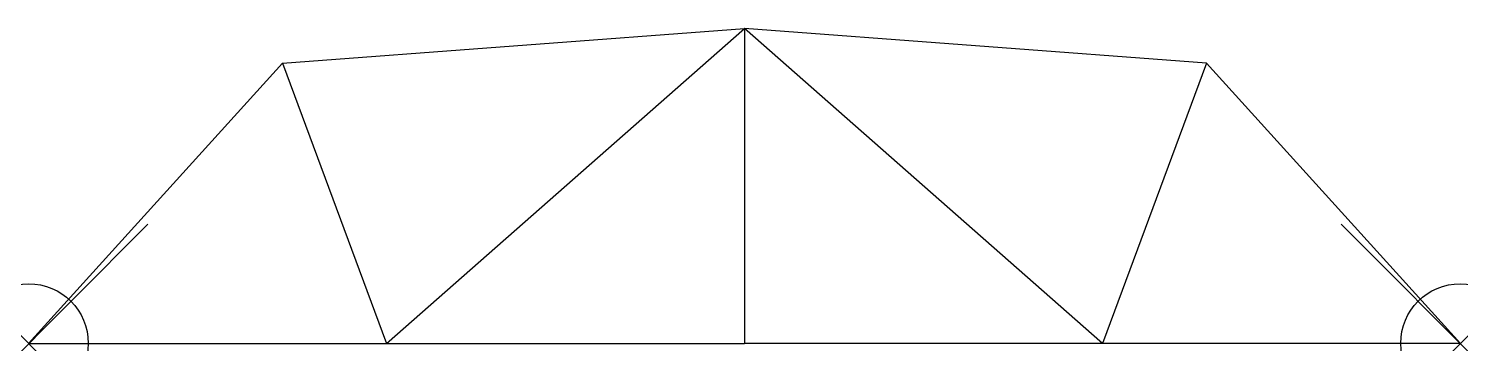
# Model space of a CAD drawing. Header units: inches. Extents: x 0 to 12, y 0 to 2.6.
import ezdxf

# ---------------------------------------------------------------- set-up
doc = ezdxf.new("R2010")
doc.units = ezdxf.units.IN
doc.header["$MEASUREMENT"] = 0
doc.header["$PDMODE"] = 35

msp = doc.modelspace()

# ---------------------------------------------------------------- linework, layer by layer
at = {"linetype": 'Continuous'}
for p, q in [((2.127, 2.349), (6, 2.638)), ((3, 0), (6, 2.638)), ((6, 2.638), (6, 0)), ((9.873, 2.349), (6, 2.638)), ((9, 0), (6, 2.638)), ((0, 0), (2.127, 2.349)), ((2.127, 2.349), (3, 0)), ((9.873, 2.349), (9, 0)), ((12, 0), (9.873, 2.349)), ((0, 0), (3, 0)), ((3, 0), (6, 0)), ((9, 0), (6, 0)), ((12, 0), (9, 0))]:
    msp.add_line(p, q, dxfattribs=at)
for p in [(0, 0), (12, 0)]:
    msp.add_point(p, dxfattribs=at)

doc.saveas('drawing.dxf')
